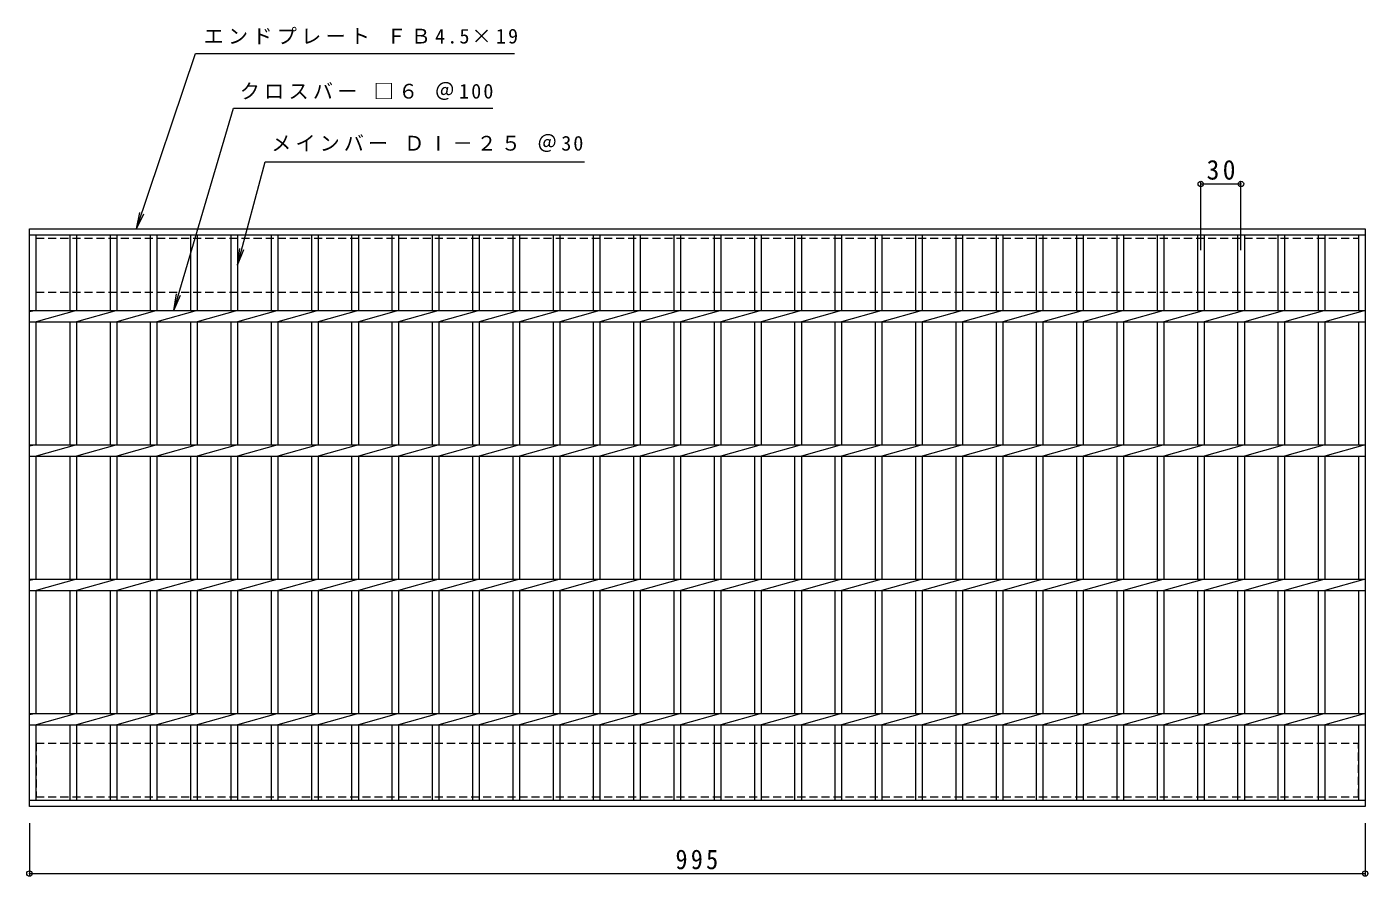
# Model space of a CAD drawing. Units: millimetres, scale not verified. Extents: x -778 to 819, y -687 to 629.
# Drawn here: x -778 to 219, y -3 to 629 of the extents above; entities that cross this region are included whole.
import ezdxf

# ---------------------------------------------------------------- set-up
doc = ezdxf.new("R2010")
doc.units = ezdxf.units.MM
doc.header["$LTSCALE"] = 5
doc.header["$PDMODE"] = 32
doc.header["$PDSIZE"] = 4
doc.linetypes.add('DASHED1', pattern=[1.8, 1.2, -0.6])
for name, color, linetype, lineweight in [('B-1', 2, 'Continuous', 9), ('B-2', 3, 'Continuous', 9), ('B-4', 7, 'Continuous', 9)]:
    doc.layers.add(name, color=color, linetype=linetype, lineweight=lineweight)
doc.styles.add('ＭＳ ゴシック', font='')
doc.styles.get('ＭＳ ゴシック').set_extended_font_data('MS Gothic')

msp = doc.modelspace()

# ---------------------------------------------------------------- linework, layer by layer
at = {"layer": 'B-1', "linetype": 'DASHED1'}
for p, q in [((-771.245, 431.699), (-771.245, 471.699)), ((-771.245, 431.699), (213.755, 431.699)), ((-771.245, 95.699), (-771.245, 55.699)), ((-771.245, 95.699), (213.755, 95.699))]:
    msp.add_line(p, q, dxfattribs=at)
for points in [[(-771.245, 471.699), (213.755, 471.699), (213.755, 431.699)], [(-771.245, 55.699), (213.755, 55.699), (213.755, 95.699)]]:
    msp.add_lwpolyline(points, dxfattribs=at)
at = {"layer": 'B-2'}
for p, q in [((-776.245, 478.699), (218.755, 478.699)), ((-776.245, 48.699), (-776.245, 478.699)), ((218.755, 478.699), (218.755, 48.699)), ((-776.245, 474.199), (218.755, 474.199)), ((-771.245, 417.938), (-771.245, 474.199)), ((-746.244, 474.199), (-746.244, 417.938)), ((-741.245, 474.199), (-741.245, 417.938)), ((-716.245, 474.199), (-716.245, 417.938)), ((-711.244, 474.199), (-711.244, 417.938)), ((-686.245, 474.199), (-686.245, 417.938)), ((-681.245, 474.199), (-681.245, 417.938)), ((-656.244, 474.199), (-656.244, 417.938)), ((-651.245, 474.199), (-651.245, 417.938)), ((-626.245, 474.199), (-626.245, 417.938)), ((-621.244, 474.199), (-621.244, 417.938)), ((-596.244, 474.199), (-596.244, 417.938)), ((-591.245, 474.199), (-591.245, 417.938)), ((-566.244, 474.199), (-566.244, 417.938)), ((-561.245, 474.199), (-561.245, 417.938)), ((-536.245, 474.199), (-536.245, 417.938)), ((-531.245, 474.199), (-531.245, 417.938)), ((-506.245, 474.199), (-506.245, 417.938)), ((-501.245, 474.199), (-501.245, 417.938)), ((-476.244, 474.199), (-476.244, 417.938)), ((-471.245, 474.199), (-471.245, 417.938)), ((-446.245, 474.199), (-446.245, 417.938)), ((-441.244, 474.199), (-441.244, 417.938)), ((-416.245, 474.199), (-416.245, 417.938)), ((-411.245, 474.199), (-411.245, 417.938)), ((-386.245, 474.199), (-386.245, 417.938)), ((-381.245, 474.199), (-381.245, 417.938)), ((-356.244, 474.199), (-356.244, 417.938)), ((-351.245, 474.199), (-351.245, 417.938)), ((-326.244, 474.199), (-326.244, 417.938)), ((-321.244, 474.199), (-321.244, 417.938)), ((-296.244, 474.199), (-296.244, 417.938)), ((-291.244, 474.199), (-291.244, 417.938)), ((-266.244, 474.199), (-266.244, 417.938)), ((-261.244, 474.199), (-261.244, 417.938)), ((-236.243, 474.199), (-236.243, 417.938)), ((-231.244, 474.199), (-231.244, 417.938)), ((-206.243, 474.199), (-206.243, 417.938)), ((-201.243, 474.199), (-201.243, 417.938)), ((-176.243, 474.199), (-176.243, 417.938)), ((-171.243, 474.199), (-171.243, 417.938)), ((-146.243, 474.199), (-146.243, 417.938)), ((-141.243, 474.199), (-141.243, 417.938)), ((-116.243, 474.199), (-116.243, 417.938)), ((-111.243, 474.199), (-111.243, 417.938)), ((-86.242, 474.199), (-86.242, 417.938)), ((-81.243, 474.199), (-81.243, 417.938)), ((-56.242, 474.199), (-56.242, 417.938)), ((-51.242, 474.199), (-51.242, 417.938)), ((-26.242, 474.199), (-26.242, 417.938)), ((-21.242, 474.199), (-21.242, 417.938)), ((3.758, 474.199), (3.758, 417.938)), ((8.758, 474.199), (8.758, 417.938)), ((33.759, 474.199), (33.759, 417.938)), ((38.758, 474.199), (38.758, 417.938)), ((63.759, 474.199), (63.759, 417.938)), ((68.759, 474.199), (68.759, 417.938)), ((93.759, 474.199), (93.759, 417.938)), ((98.759, 474.199), (98.759, 417.938)), ((123.759, 474.199), (123.759, 417.938)), ((128.759, 474.199), (128.759, 417.938)), ((153.759, 474.199), (153.759, 417.938)), ((158.759, 474.199), (158.759, 417.938)), ((183.76, 474.199), (183.76, 417.938)), ((188.759, 474.199), (188.759, 417.938)), ((213.755, 474.199), (213.755, 417.938)), ((-776.245, 417.938), (218.755, 417.938)), ((-771.245, 417.938), (-776.245, 416.939)), ((-776.245, 409.459), (218.755, 409.459)), ((-741.245, 417.938), (-771.245, 409.459)), ((-771.245, 317.938), (-771.245, 409.459)), ((-746.244, 409.459), (-746.244, 317.938)), ((-711.244, 417.938), (-741.245, 409.459)), ((-741.245, 409.459), (-741.245, 317.938)), ((-716.245, 409.459), (-716.245, 317.938)), ((-681.245, 417.938), (-711.244, 409.459)), ((-711.244, 409.459), (-711.244, 317.938)), ((-686.245, 409.459), (-686.245, 317.938)), ((-651.245, 417.938), (-681.245, 409.459)), ((-681.245, 409.459), (-681.245, 317.938)), ((-656.244, 409.459), (-656.244, 317.938)), ((-621.244, 417.938), (-651.245, 409.459)), ((-651.245, 409.459), (-651.245, 317.938)), ((-626.245, 409.459), (-626.245, 317.938)), ((-591.245, 417.938), (-621.244, 409.459)), ((-621.244, 409.459), (-621.244, 317.938)), ((-596.244, 409.459), (-596.244, 317.938)), ((-561.245, 417.938), (-591.245, 409.459)), ((-591.245, 409.459), (-591.245, 317.938)), ((-566.244, 409.459), (-566.244, 317.938)), ((-531.244, 417.938), (-561.245, 409.459)), ((-561.245, 409.459), (-561.245, 317.938)), ((-536.245, 409.459), (-536.245, 317.938)), ((-501.245, 417.938), (-531.245, 409.459)), ((-531.245, 409.459), (-531.245, 317.938)), ((-506.245, 409.459), (-506.245, 317.938)), ((-471.245, 417.938), (-501.245, 409.459)), ((-501.245, 409.459), (-501.245, 317.938)), ((-476.244, 409.459), (-476.244, 317.938)), ((-441.244, 417.938), (-471.245, 409.459)), ((-471.245, 409.459), (-471.245, 317.938)), ((-446.245, 409.459), (-446.245, 317.938)), ((-411.245, 417.938), (-441.244, 409.459)), ((-441.244, 409.459), (-441.244, 317.938)), ((-416.245, 409.459), (-416.245, 317.938)), ((-381.245, 417.938), (-411.245, 409.459)), ((-411.245, 409.459), (-411.245, 317.938)), ((-386.245, 409.459), (-386.245, 317.938)), ((-351.245, 417.938), (-381.245, 409.459)), ((-381.245, 409.459), (-381.245, 317.938)), ((-356.244, 409.459), (-356.244, 317.938)), ((-321.244, 417.938), (-351.245, 409.459)), ((-351.245, 409.459), (-351.245, 317.938)), ((-326.244, 409.459), (-326.244, 317.938)), ((-291.244, 417.938), (-321.245, 409.459)), ((-321.244, 409.459), (-321.244, 317.938)), ((-296.244, 409.459), (-296.244, 317.938)), ((-261.244, 417.938), (-291.245, 409.459)), ((-291.244, 409.459), (-291.244, 317.938)), ((-266.244, 409.459), (-266.244, 317.938)), ((-231.244, 417.938), (-261.244, 409.459)), ((-261.244, 409.459), (-261.244, 317.938)), ((-236.243, 409.459), (-236.243, 317.938)), ((-201.244, 417.938), (-231.244, 409.459)), ((-231.244, 409.459), (-231.244, 317.938)), ((-206.243, 409.459), (-206.243, 317.938)), ((-171.243, 417.938), (-201.244, 409.459)), ((-201.243, 409.459), (-201.243, 317.938)), ((-176.243, 409.459), (-176.243, 317.938)), ((-141.243, 417.938), (-171.244, 409.459)), ((-171.243, 409.459), (-171.243, 317.938)), ((-146.243, 409.459), (-146.243, 317.938)), ((-111.243, 417.938), (-141.244, 409.459)), ((-141.243, 409.459), (-141.243, 317.938)), ((-116.243, 409.459), (-116.243, 317.938)), ((-81.243, 417.938), (-111.243, 409.459)), ((-111.243, 409.459), (-111.243, 317.938)), ((-86.242, 409.459), (-86.242, 317.938)), ((-51.242, 417.938), (-81.243, 409.459)), ((-81.243, 409.459), (-81.243, 317.938)), ((-56.242, 409.459), (-56.242, 317.938)), ((-21.242, 417.938), (-51.243, 409.459)), ((-51.242, 409.459), (-51.242, 317.938)), ((-26.242, 409.459), (-26.242, 317.938)), ((8.758, 417.938), (-21.243, 409.459)), ((-21.242, 409.459), (-21.242, 317.938)), ((3.758, 409.459), (3.758, 317.938)), ((38.758, 417.938), (8.758, 409.459)), ((8.758, 409.459), (8.758, 317.938)), ((33.759, 409.459), (33.759, 317.938)), ((68.758, 417.938), (38.758, 409.459)), ((38.758, 409.459), (38.758, 317.938)), ((63.759, 409.459), (63.759, 317.938)), ((98.759, 417.938), (68.758, 409.459)), ((68.759, 409.459), (68.759, 317.938)), ((93.759, 409.459), (93.759, 317.938)), ((128.759, 417.938), (98.758, 409.459)), ((98.759, 409.459), (98.759, 317.938)), ((123.759, 409.459), (123.759, 317.938)), ((158.759, 417.938), (128.758, 409.459)), ((128.759, 409.459), (128.759, 317.938)), ((153.759, 409.459), (153.759, 317.938)), ((188.759, 417.938), (158.759, 409.459)), ((158.759, 409.459), (158.759, 317.938)), ((183.76, 409.459), (183.76, 317.938)), ((218.76, 417.938), (188.759, 409.459)), ((188.759, 409.459), (188.759, 317.938)), ((213.755, 409.459), (213.755, 317.938)), ((-776.245, 317.938), (218.755, 317.938)), ((-771.245, 317.938), (-776.245, 316.938)), ((-776.245, 309.459), (218.755, 309.459)), ((-741.245, 317.938), (-771.245, 309.459)), ((-771.245, 217.939), (-771.245, 309.459)), ((-746.244, 309.459), (-746.244, 217.939)), ((-711.244, 317.938), (-741.245, 309.459)), ((-741.245, 309.459), (-741.245, 217.939)), ((-716.245, 309.459), (-716.245, 217.939)), ((-681.245, 317.938), (-711.244, 309.459)), ((-711.244, 309.459), (-711.244, 217.939)), ((-686.245, 309.459), (-686.245, 217.939)), ((-651.245, 317.938), (-681.245, 309.459)), ((-681.245, 309.459), (-681.245, 217.939)), ((-656.244, 309.459), (-656.244, 217.939)), ((-621.244, 317.938), (-651.245, 309.459)), ((-651.245, 309.459), (-651.245, 217.939)), ((-626.245, 309.459), (-626.245, 217.939)), ((-591.245, 317.938), (-621.244, 309.459)), ((-621.244, 309.459), (-621.244, 217.939)), ((-596.244, 309.459), (-596.244, 217.939)), ((-561.245, 317.938), (-591.245, 309.459)), ((-591.245, 309.459), (-591.245, 217.939)), ((-566.244, 309.459), (-566.244, 217.939)), ((-531.244, 317.938), (-561.245, 309.459)), ((-561.245, 309.459), (-561.245, 217.939)), ((-536.245, 309.459), (-536.245, 217.939)), ((-501.245, 317.938), (-531.245, 309.459)), ((-531.245, 309.459), (-531.245, 217.939)), ((-506.245, 309.459), (-506.245, 217.939)), ((-471.245, 317.938), (-501.245, 309.459)), ((-501.245, 309.459), (-501.245, 217.939)), ((-476.244, 309.459), (-476.244, 217.939)), ((-441.244, 317.938), (-471.245, 309.459)), ((-471.245, 309.459), (-471.245, 217.939)), ((-446.245, 309.459), (-446.245, 217.939)), ((-411.245, 317.938), (-441.244, 309.459)), ((-441.244, 309.459), (-441.244, 217.939)), ((-416.245, 309.459), (-416.245, 217.939)), ((-381.245, 317.938), (-411.245, 309.459)), ((-411.245, 309.459), (-411.245, 217.939)), ((-386.245, 309.459), (-386.245, 217.939)), ((-351.245, 317.938), (-381.245, 309.459)), ((-381.245, 309.459), (-381.245, 217.939)), ((-356.244, 309.459), (-356.244, 217.939)), ((-321.244, 317.938), (-351.245, 309.459)), ((-351.245, 309.459), (-351.245, 217.939)), ((-326.244, 309.459), (-326.244, 217.939)), ((-291.244, 317.938), (-321.245, 309.459)), ((-321.244, 309.459), (-321.244, 217.939)), ((-296.244, 309.459), (-296.244, 217.939)), ((-261.244, 317.938), (-291.245, 309.459)), ((-291.244, 309.459), (-291.244, 217.939)), ((-266.244, 309.459), (-266.244, 217.939)), ((-231.244, 317.938), (-261.244, 309.459)), ((-261.244, 309.459), (-261.244, 217.939)), ((-236.243, 309.459), (-236.243, 217.939)), ((-201.244, 317.938), (-231.244, 309.459)), ((-231.244, 309.459), (-231.244, 217.939)), ((-206.243, 309.459), (-206.243, 217.939)), ((-171.243, 317.938), (-201.244, 309.459)), ((-201.243, 309.459), (-201.243, 217.939)), ((-176.243, 309.459), (-176.243, 217.939)), ((-141.243, 317.938), (-171.244, 309.459)), ((-171.243, 309.459), (-171.243, 217.939)), ((-146.243, 309.459), (-146.243, 217.939)), ((-111.243, 317.938), (-141.244, 309.459)), ((-141.243, 309.459), (-141.243, 217.939)), ((-116.243, 309.459), (-116.243, 217.939)), ((-81.243, 317.938), (-111.243, 309.459)), ((-111.243, 309.459), (-111.243, 217.939)), ((-86.242, 309.459), (-86.242, 217.939)), ((-51.242, 317.938), (-81.243, 309.459)), ((-81.243, 309.459), (-81.243, 217.939)), ((-56.242, 309.459), (-56.242, 217.939)), ((-21.242, 317.938), (-51.243, 309.459)), ((-51.242, 309.459), (-51.242, 217.939)), ((-26.242, 309.459), (-26.242, 217.939)), ((8.758, 317.938), (-21.243, 309.459)), ((-21.242, 309.459), (-21.242, 217.939)), ((3.758, 309.459), (3.758, 217.939)), ((38.758, 317.938), (8.758, 309.459)), ((8.758, 309.459), (8.758, 217.939)), ((33.759, 309.459), (33.759, 217.939)), ((68.758, 317.938), (38.758, 309.459)), ((38.758, 309.459), (38.758, 217.939)), ((63.759, 309.459), (63.759, 217.939)), ((98.759, 317.938), (68.758, 309.459)), ((68.759, 309.459), (68.759, 217.939)), ((93.759, 309.459), (93.759, 217.939)), ((128.759, 317.938), (98.758, 309.459)), ((98.759, 309.459), (98.759, 217.939)), ((123.759, 309.459), (123.759, 217.939)), ((158.759, 317.938), (128.758, 309.459)), ((128.759, 309.459), (128.759, 217.939)), ((153.759, 309.459), (153.759, 217.939)), ((188.759, 317.938), (158.759, 309.459)), ((158.759, 309.459), (158.759, 217.939)), ((183.76, 309.459), (183.76, 217.939)), ((218.76, 317.938), (188.759, 309.459)), ((188.759, 309.459), (188.759, 217.939)), ((213.755, 309.459), (213.755, 217.939)), ((-776.245, 217.939), (218.755, 217.939)), ((-771.245, 217.939), (-776.245, 216.938)), ((-776.245, 209.458), (218.755, 209.458)), ((-741.245, 217.939), (-771.245, 209.459)), ((-771.245, 117.939), (-771.245, 209.458)), ((-746.244, 209.458), (-746.244, 117.939)), ((-711.244, 217.939), (-741.245, 209.459)), ((-741.245, 209.458), (-741.245, 117.939)), ((-716.245, 209.458), (-716.245, 117.939)), ((-681.245, 217.939), (-711.244, 209.459)), ((-711.244, 209.458), (-711.244, 117.939)), ((-686.245, 209.458), (-686.245, 117.939)), ((-651.245, 217.939), (-681.245, 209.459)), ((-681.245, 209.458), (-681.245, 117.939)), ((-656.244, 209.458), (-656.244, 117.939)), ((-621.244, 217.939), (-651.245, 209.459)), ((-651.245, 209.458), (-651.245, 117.939)), ((-626.245, 209.458), (-626.245, 117.939)), ((-591.245, 217.939), (-621.244, 209.459)), ((-621.244, 209.458), (-621.244, 117.939)), ((-596.244, 209.458), (-596.244, 117.939)), ((-561.245, 217.939), (-591.245, 209.459)), ((-591.245, 209.458), (-591.245, 117.939)), ((-566.244, 209.458), (-566.244, 117.939)), ((-531.244, 217.939), (-561.245, 209.459)), ((-561.245, 209.458), (-561.245, 117.939)), ((-536.245, 209.458), (-536.245, 117.939)), ((-501.245, 217.939), (-531.245, 209.459)), ((-531.245, 209.458), (-531.245, 117.939)), ((-506.245, 209.458), (-506.245, 117.939)), ((-471.245, 217.939), (-501.245, 209.459)), ((-501.245, 209.458), (-501.245, 117.939)), ((-476.244, 209.458), (-476.244, 117.939)), ((-441.244, 217.939), (-471.245, 209.459)), ((-471.245, 209.458), (-471.245, 117.939)), ((-446.245, 209.458), (-446.245, 117.939)), ((-411.245, 217.939), (-441.244, 209.459)), ((-441.244, 209.458), (-441.244, 117.939)), ((-416.245, 209.458), (-416.245, 117.939)), ((-381.245, 217.939), (-411.245, 209.459)), ((-411.245, 209.458), (-411.245, 117.939)), ((-386.245, 209.458), (-386.245, 117.939)), ((-351.245, 217.939), (-381.245, 209.459)), ((-381.245, 209.458), (-381.245, 117.939)), ((-356.244, 209.458), (-356.244, 117.939)), ((-321.244, 217.939), (-351.245, 209.459)), ((-351.245, 209.458), (-351.245, 117.939)), ((-326.244, 209.458), (-326.244, 117.939)), ((-291.244, 217.939), (-321.245, 209.459)), ((-321.244, 209.458), (-321.244, 117.939)), ((-296.244, 209.458), (-296.244, 117.939)), ((-261.244, 217.939), (-291.245, 209.459)), ((-291.244, 209.458), (-291.244, 117.939)), ((-266.244, 209.458), (-266.244, 117.939)), ((-231.244, 217.939), (-261.244, 209.459)), ((-261.244, 209.458), (-261.244, 117.939)), ((-236.243, 209.458), (-236.243, 117.939)), ((-201.244, 217.939), (-231.244, 209.459)), ((-231.244, 209.458), (-231.244, 117.939)), ((-206.243, 209.458), (-206.243, 117.939)), ((-171.243, 217.939), (-201.244, 209.459)), ((-201.243, 209.458), (-201.243, 117.939)), ((-176.243, 209.458), (-176.243, 117.939)), ((-141.243, 217.939), (-171.244, 209.459)), ((-171.243, 209.458), (-171.243, 117.939)), ((-146.243, 209.458), (-146.243, 117.939)), ((-111.243, 217.939), (-141.244, 209.459)), ((-141.243, 209.458), (-141.243, 117.939)), ((-116.243, 209.458), (-116.243, 117.939)), ((-81.243, 217.939), (-111.243, 209.459)), ((-111.243, 209.458), (-111.243, 117.939)), ((-86.242, 209.458), (-86.242, 117.939)), ((-51.242, 217.939), (-81.243, 209.459)), ((-81.243, 209.458), (-81.243, 117.939)), ((-56.242, 209.458), (-56.242, 117.939)), ((-21.242, 217.939), (-51.243, 209.459)), ((-51.242, 209.458), (-51.242, 117.939)), ((-26.242, 209.458), (-26.242, 117.939)), ((8.758, 217.939), (-21.243, 209.459)), ((-21.242, 209.458), (-21.242, 117.939)), ((3.758, 209.458), (3.758, 117.939)), ((38.758, 217.939), (8.758, 209.459)), ((8.758, 209.458), (8.758, 117.939)), ((33.759, 209.458), (33.759, 117.939)), ((68.758, 217.939), (38.758, 209.459)), ((38.758, 209.458), (38.758, 117.939)), ((63.759, 209.458), (63.759, 117.939)), ((98.759, 217.939), (68.758, 209.459)), ((68.759, 209.458), (68.759, 117.939)), ((93.759, 209.458), (93.759, 117.939)), ((128.759, 217.939), (98.758, 209.459)), ((98.759, 209.458), (98.759, 117.939)), ((123.759, 209.458), (123.759, 117.939)), ((158.759, 217.939), (128.758, 209.459)), ((128.759, 209.458), (128.759, 117.939)), ((153.759, 209.458), (153.759, 117.939)), ((188.759, 217.939), (158.759, 209.459)), ((158.759, 209.458), (158.759, 117.939)), ((183.76, 209.458), (183.76, 117.939)), ((218.76, 217.939), (188.759, 209.459)), ((188.759, 209.458), (188.759, 117.939)), ((213.755, 209.458), (213.755, 117.939)), ((-776.245, 117.939), (218.755, 117.939)), ((-771.245, 117.939), (-776.245, 116.938)), ((-741.245, 117.939), (-771.245, 109.458)), ((-711.244, 117.939), (-741.245, 109.458)), ((-681.245, 117.939), (-711.244, 109.458)), ((-651.245, 117.939), (-681.245, 109.458)), ((-621.244, 117.939), (-651.245, 109.458)), ((-591.245, 117.939), (-621.244, 109.458)), ((-561.245, 117.939), (-591.245, 109.458)), ((-531.244, 117.939), (-561.245, 109.458)), ((-501.245, 117.939), (-531.245, 109.458)), ((-471.245, 117.939), (-501.245, 109.458)), ((-441.244, 117.939), (-471.245, 109.458)), ((-411.245, 117.939), (-441.244, 109.458)), ((-381.245, 117.939), (-411.245, 109.458)), ((-351.245, 117.939), (-381.245, 109.458)), ((-321.244, 117.939), (-351.245, 109.458)), ((-291.244, 117.939), (-321.245, 109.458)), ((-261.244, 117.939), (-291.245, 109.458)), ((-231.244, 117.939), (-261.244, 109.458)), ((-201.244, 117.939), (-231.244, 109.458)), ((-171.243, 117.939), (-201.244, 109.458)), ((-141.243, 117.939), (-171.244, 109.458)), ((-111.243, 117.939), (-141.244, 109.458)), ((-81.243, 117.939), (-111.243, 109.458)), ((-51.242, 117.939), (-81.243, 109.458)), ((-21.242, 117.939), (-51.243, 109.458)), ((8.758, 117.939), (-21.243, 109.458)), ((38.758, 117.939), (8.758, 109.458)), ((68.758, 117.939), (38.758, 109.458)), ((98.759, 117.939), (68.758, 109.458)), ((128.759, 117.939), (98.758, 109.458)), ((158.759, 117.939), (128.758, 109.458)), ((188.759, 117.939), (158.759, 109.458)), ((218.76, 117.939), (188.759, 109.458)), ((-776.245, 109.458), (218.755, 109.458)), ((-771.245, 53.199), (-771.245, 109.458)), ((-746.244, 109.458), (-746.244, 53.199)), ((-741.245, 109.458), (-741.245, 53.199)), ((-716.245, 109.458), (-716.245, 53.199)), ((-711.244, 109.458), (-711.244, 53.199)), ((-686.245, 109.458), (-686.245, 53.199)), ((-681.245, 109.458), (-681.245, 53.199)), ((-656.244, 109.458), (-656.244, 53.199)), ((-651.245, 109.458), (-651.245, 53.199)), ((-626.245, 109.458), (-626.245, 53.199)), ((-621.244, 109.458), (-621.244, 53.199)), ((-596.244, 109.458), (-596.244, 53.199)), ((-591.245, 109.458), (-591.245, 53.199)), ((-566.244, 109.458), (-566.244, 53.199)), ((-561.245, 109.458), (-561.245, 53.199)), ((-536.245, 109.458), (-536.245, 53.199)), ((-531.245, 109.458), (-531.245, 53.199)), ((-506.245, 109.458), (-506.245, 53.199)), ((-501.245, 109.458), (-501.245, 53.199)), ((-476.244, 109.458), (-476.244, 53.199)), ((-471.245, 109.458), (-471.245, 53.199)), ((-446.245, 109.458), (-446.245, 53.199)), ((-441.244, 109.458), (-441.244, 53.199)), ((-416.245, 109.458), (-416.245, 53.199)), ((-411.245, 109.458), (-411.245, 53.199)), ((-386.245, 109.458), (-386.245, 53.199)), ((-381.245, 109.458), (-381.245, 53.199)), ((-356.244, 109.458), (-356.244, 53.199)), ((-351.245, 109.458), (-351.245, 53.199)), ((-326.244, 109.458), (-326.244, 53.199)), ((-321.244, 109.458), (-321.244, 53.199)), ((-296.244, 109.458), (-296.244, 53.199)), ((-291.244, 109.458), (-291.244, 53.199)), ((-266.244, 109.458), (-266.244, 53.199)), ((-261.244, 109.458), (-261.244, 53.199)), ((-236.243, 109.458), (-236.243, 53.199)), ((-231.244, 109.458), (-231.244, 53.199)), ((-206.243, 109.458), (-206.243, 53.199)), ((-201.243, 109.458), (-201.243, 53.199)), ((-176.243, 109.458), (-176.243, 53.199)), ((-171.243, 109.458), (-171.243, 53.199)), ((-146.243, 109.458), (-146.243, 53.199)), ((-141.243, 109.458), (-141.243, 53.199)), ((-116.243, 109.458), (-116.243, 53.199)), ((-111.243, 109.458), (-111.243, 53.199)), ((-86.242, 109.458), (-86.242, 53.199)), ((-81.243, 109.458), (-81.243, 53.199)), ((-56.242, 109.458), (-56.242, 53.199)), ((-51.242, 109.458), (-51.242, 53.199)), ((-26.242, 109.458), (-26.242, 53.199)), ((-21.242, 109.458), (-21.242, 53.199)), ((3.758, 109.458), (3.758, 53.199)), ((8.758, 109.458), (8.758, 53.199)), ((33.759, 109.458), (33.759, 53.199)), ((38.758, 109.458), (38.758, 53.199)), ((63.759, 109.458), (63.759, 53.199)), ((68.759, 109.458), (68.759, 53.199)), ((93.759, 109.458), (93.759, 53.199)), ((98.759, 109.458), (98.759, 53.199)), ((123.759, 109.458), (123.759, 53.199)), ((128.759, 109.458), (128.759, 53.199)), ((153.759, 109.458), (153.759, 53.199)), ((158.759, 109.458), (158.759, 53.199)), ((183.76, 109.458), (183.76, 53.199)), ((188.759, 109.458), (188.759, 53.199)), ((213.755, 109.458), (213.755, 53.199)), ((218.755, 53.199), (-776.245, 53.199)), ((218.755, 48.699), (-776.245, 48.699))]:
    msp.add_line(p, q, dxfattribs=at)
at = {"layer": 'B-4'}
for p, q in [((-668.744, 417.938), (-624.329, 568.699)), ((-624.329, 568.699), (-430.982, 568.699)), ((-621.244, 451.699), (-600.612, 528.699)), ((-600.612, 528.699), (-362.894, 528.699)), ((96.251, 462.971), (96.251, 513.671)), ((96.251, 512.171), (126.25, 512.171)), ((126.25, 462.971), (126.25, 513.671)), ((-696.545, 478.699), (-694.145, 490.966)), ((-696.545, 478.699), (-691.051, 489.927)), ((-621.244, 451.699), (-619.613, 464.092)), ((-621.244, 451.699), (-616.461, 463.247)), ((-668.744, 417.938), (-666.807, 430.287)), ((-668.744, 417.938), (-663.677, 429.365)), ((-776.245, 36.199), (-776.245, -2.801)), ((218.755, 36.199), (218.755, -2.801)), ((-776.245, -1.301), (218.755, -1.301))]:
    msp.add_line(p, q, dxfattribs=at)
msp.add_lwpolyline([(-696.545, 478.699), (-652.64, 609.361), (-414.867, 609.361)], dxfattribs=at)
for p in [(96.251, 512.171), (126.25, 512.171), (-776.245, -1.301), (218.755, -1.301)]:
    msp.add_point(p, dxfattribs=at)

# ---------------------------------------------------------------- texts
at = {"layer": 'B-4', "char_height": 11, "attachment_point": 7, "style": 'ＭＳ ゴシック'}
for s, insert in [('\\T1.21;エンドプレート\\~ＦＢ4.5×19', (-646.522, 616.074)), ('\\T1.21;クロスバー\\~□６\\~＠100', (-619.594, 574.688)), ('\\T1.2;メインバー\\~ＤⅠ－２５\\~＠30', (-596.115, 535.934))]:
    msp.add_mtext(s, dxfattribs=dict(at, insert=insert))
at = {"layer": 'B-4', "color": 2, "char_height": 14.66, "attachment_point": 7, "style": 'ＭＳ ゴシック'}
for s, insert in [('\\T1.27;\\W0.95;30', (100.625, 515.171)), ('\\T1.27;\\W0.9;995', (-294.995, 1.699))]:
    msp.add_mtext(s, dxfattribs=dict(at, insert=insert))

doc.saveas('drawing.dxf')
